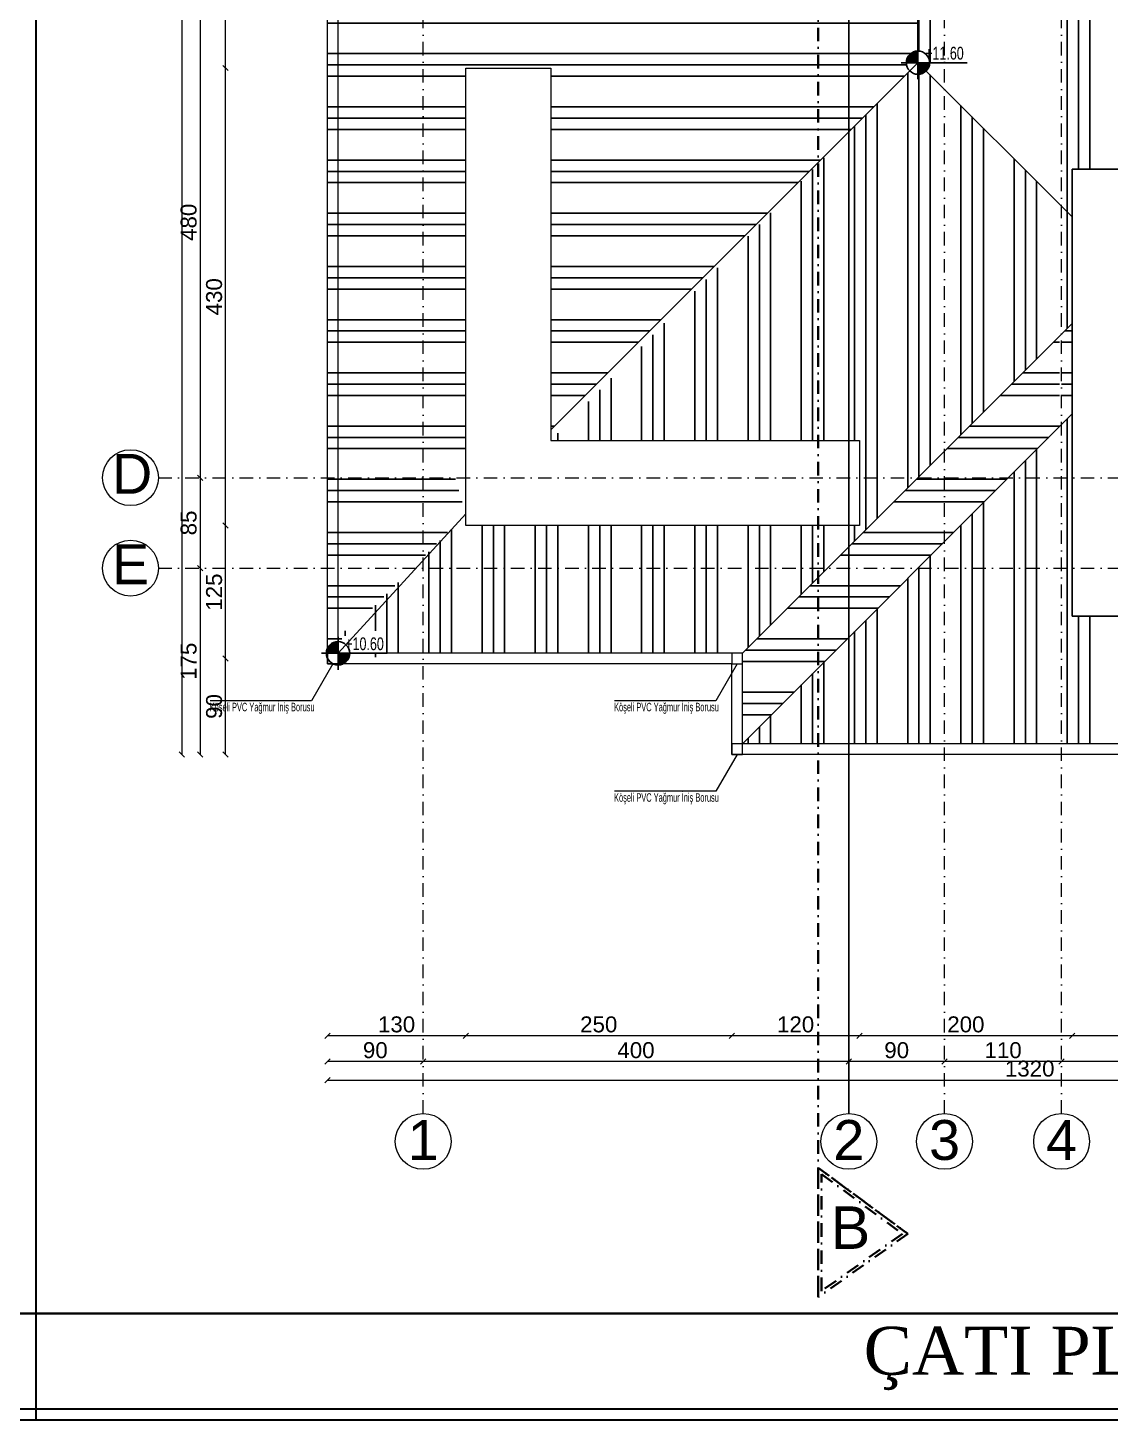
# Model space of a CAD drawing. Header units: millimetres. Extents: x 708 to 46452, y -4963 to 3960.
# Drawn here: x 19123 to 20140, y -4963 to -3655 of the extents above; entities that cross this region are included whole.
import ezdxf

# ---------------------------------------------------------------- set-up
doc = ezdxf.new("R2010")
doc.units = ezdxf.units.MM
for name, pattern in [('ACAD_ISO10W100', [18, 12, -3, 0, -3]), ('DASHDOT', [25.399999999999995, 12.7, -6.349999999999999, 0, -6.349999999999999]), ('DUZ', [0])]:
    doc.linetypes.add(name, pattern=pattern)
for name, color, linetype, lineweight in [('00_IC_OLCU', 139, 'Continuous', 20), ('20', 1, 'Continuous', 0), ('AKS', 153, 'ACAD_ISO10W100', 20), ('aks ve noktalılar', 129, 'DASHDOT', 13), ('görünüş1', 251, 'Continuous', 35), ('kesit çizgisi', 4, 'DASHDOT', 35), ('ROL_DIK', 150, 'Continuous', 0), ('TEFRİŞ', 8, 'Continuous', 9), ('Çerçeve', 8, 'Continuous', 30)]:
    doc.layers.add(name, color=color, linetype=linetype, lineweight=lineweight)
for name, color, linetype in [('DUVARTARAMA', 7, 'Continuous'), ('m.tkl-kot', 4, 'DUZ'), ('Yazı', 7, 'Continuous')]:
    doc.layers.add(name, color=color, linetype=linetype)
doc.styles.add('arial_1_18', font='arial.ttf', dxfattribs={"height": 0.2})
doc.styles.add('GENERATED_STYLE_2', font='times.ttf')
doc.styles.add('mimari altlik$0$194_PTB_WET_B1$0$Standard', font='arial.ttf')
doc.styles.add('S1', font='arial.ttf', dxfattribs={"width": 0.65, "height": 11})
doc.styles.get("Standard").update_dxf_attribs({"font": 'arial.ttf'})
doc.styles.add('style3', font='arial.ttf', dxfattribs={"width": 0.7, "height": 12})
doc.dimstyles.new('ALP_OLCU', dxfattribs={"dimscale": 0, "dimtxt": 15, "dimasz": 5, "dimexe": 0.18, "dimexo": 0.06, "dimgap": 3, "dimtad": 1, "dimdec": 0, "dimrnd": 0.1, "dimzin": 9, "dimdsep": 46, "dimtxsty": 'Standard', "dimblk": 'OBLIQUE', "dimcen": 0, "dimse1": 1, "dimse2": 1, "dimclrd": 256, "dimclre": 256, "dimclrt": 53, "dimadec": 0, "dimazin": 0, "dimtfac": 1, "dimtdec": 0, "dimtix": 1, "dimtmove": 1, "dimatfit": 3, "dimldrblk": 'ARCHTICK', "dimfxl": 0.18, "dimtolj": 1, "dimlwd": -1, "dimarcsym": 0})
pattern_1 = [(90, (0, 0), (50.00000000000001, 50.00000000000001), [100]), (90, (10.60660171779821, 10.60660171779821), (50.00000000000001, 50.00000000000001), [100]), (90, (21.21320343559643, 21.21320343559643), (50.00000000000001, 50.00000000000001), [100])]
pattern_2 = [(180, (0, 0), (-50, 50.00000000000001), [100]), (180, (-10.60660171779821, 10.60660171779821), (-50, 50.00000000000001), [100]), (180, (-21.21320343559642, 21.21320343559643), (-50, 50.00000000000001), [100])]

# ---------------------------------------------------------------- blocks, each defined once
blk = doc.blocks.new('wsed')
at = {"layer": 'm.tkl-kot', "color": 7}
for p, q in [((0, 15.47561401904841), (0, -15.4756140212221)), ((-15.67958114746352, 0), (46.10220729340425, 0))]:
    blk.add_line(p, q, dxfattribs=at)
at = {"layer": 'm.tkl-kot', "color": 7, "const_width": 10.935}
for points in [[(0, 5.467499999019308, 0.4142135623730951), (-5.467499999989287, 0, 1)], [(0, -5.467500000881955, 0.4142135623730951), (5.467499999989287, 0, 1)]]:
    blk.add_lwpolyline(points, format="xyb", dxfattribs=at)
at = {"layer": 'm.tkl-kot', "color": 7}
blk.add_circle((0, 0), 10.935, dxfattribs=at)
blk = doc.blocks.new('_Oblique')
at = {"color": 0, "linetype": 'ByBlock', "lineweight": -2}
blk.add_line((-0.5, -0.5), (0.5, 0.5), dxfattribs=at)
blk = doc.blocks.new('*D1435')
at = {"layer": '00_IC_OLCU', "transparency": 16777216}
blk.add_line((19267.87804842967, -2812.242441559779), (19267.87804842967, -4337.24244155978), dxfattribs=at)
at = {"layer": 'Defpoints', "color": 0, "transparency": 16777216}
for p in [(19439.22002987092, -2812.242441559779), (19267.87804842967, -4337.24244155978), (19819.22002987092, -4337.24244155978)]:
    blk.add_point(p, dxfattribs=at)
at = {"layer": '00_IC_OLCU', "transparency": 16777216, "xscale": 5, "yscale": 5, "zscale": 5}
for p, rotation in [((19267.87804842967, -2812.242441559779), 90), ((19267.87804842967, -4337.24244155978), 270)]:
    blk.add_blockref('_Oblique', p, dxfattribs=dict(at, rotation=rotation))
at = {"layer": '00_IC_OLCU', "color": 53, "transparency": 16777216, "insert": (19257.21945361384, -3574.742441559784), "char_height": 15, "attachment_point": 5, "rotation": 90}
blk.add_mtext('\\A1;1525', dxfattribs=at)
blk = doc.blocks.new('_ArchTick')
at = {"color": 0, "linetype": 'ByBlock', "const_width": 0.15}
blk.add_lwpolyline([(-0.5, -0.5), (0.5, 0.5)], dxfattribs=at)
blk = doc.blocks.new('*D1399')
at = {"layer": '00_IC_OLCU', "transparency": 16777216}
blk.add_line((19284.98839547078, -3597.242441559738), (19284.98839547078, -4077.242441559738), dxfattribs=at)
at = {"layer": 'Defpoints', "color": 0, "transparency": 16777216}
for p in [(19267.87804842965, -3597.242441559738), (19267.87804842965, -4077.242441559738), (19284.98839547078, -4077.242441559738)]:
    blk.add_point(p, dxfattribs=at)
at = {"layer": '00_IC_OLCU', "transparency": 16777216, "xscale": 5, "yscale": 5, "zscale": 5}
for p, rotation in [((19284.98839547078, -3597.242441559738), 90), ((19284.98839547078, -4077.242441559738), 270)]:
    blk.add_blockref('_Oblique', p, dxfattribs=dict(at, rotation=rotation))
at = {"layer": '00_IC_OLCU', "color": 53, "transparency": 16777216, "insert": (19274.32980065495, -3837.242441559742), "char_height": 15, "attachment_point": 5, "rotation": 90}
blk.add_mtext('\\A1;480', dxfattribs=at)
blk = doc.blocks.new('*D1400')
at = {"layer": '00_IC_OLCU', "transparency": 16777216}
blk.add_line((19284.98839547077, -4077.242441559738), (19284.98839547077, -4162.242441559738), dxfattribs=at)
at = {"layer": 'Defpoints', "color": 0, "transparency": 16777216}
for p in [(19267.87804842965, -4077.242441559738), (19267.87804842965, -4162.242441559738), (19284.98839547077, -4162.242441559738)]:
    blk.add_point(p, dxfattribs=at)
at = {"layer": '00_IC_OLCU', "transparency": 16777216, "xscale": 5, "yscale": 5, "zscale": 5}
for p, rotation in [((19284.98839547077, -4077.242441559738), 90), ((19284.98839547077, -4162.242441559738), 270)]:
    blk.add_blockref('_Oblique', p, dxfattribs=dict(at, rotation=rotation))
at = {"layer": '00_IC_OLCU', "color": 53, "transparency": 16777216, "insert": (19274.32980065494, -4119.742441559742), "char_height": 15, "attachment_point": 5, "rotation": 90}
blk.add_mtext('\\A1;85', dxfattribs=at)
blk = doc.blocks.new('*D1439')
at = {"layer": '00_IC_OLCU', "transparency": 16777216}
blk.add_line((19284.98839547077, -4162.242441559738), (19284.98839547077, -4337.24244155978), dxfattribs=at)
at = {"layer": 'Defpoints', "color": 0, "transparency": 16777216}
for p in [(19267.87804842965, -4162.242441559738), (19284.98839547077, -4337.24244155978), (19819.22002987092, -4337.24244155978)]:
    blk.add_point(p, dxfattribs=at)
at = {"layer": '00_IC_OLCU', "transparency": 16777216, "xscale": 5, "yscale": 5, "zscale": 5}
for p, rotation in [((19284.98839547077, -4162.242441559738), 90), ((19284.98839547077, -4337.24244155978), 270)]:
    blk.add_blockref('_Oblique', p, dxfattribs=dict(at, rotation=rotation))
at = {"layer": '00_IC_OLCU', "color": 53, "transparency": 16777216, "insert": (19274.32980065494, -4249.742441559763), "char_height": 15, "attachment_point": 5, "rotation": 90}
blk.add_mtext('\\A1;175', dxfattribs=at)
blk = doc.blocks.new('*D1440')
at = {"layer": '00_IC_OLCU', "transparency": 16777216}
blk.add_line((19308.92916846222, -4337.24244155978), (19308.92916846222, -4247.24244155978), dxfattribs=at)
at = {"layer": 'Defpoints', "color": 0, "transparency": 16777216}
for p in [(19308.92916846222, -4247.24244155978), (19824.22002987092, -4247.24244155978), (19819.22002987092, -4337.24244155978)]:
    blk.add_point(p, dxfattribs=at)
at = {"layer": '00_IC_OLCU', "transparency": 16777216, "xscale": 5, "yscale": 5, "zscale": 5}
for p, rotation in [((19308.92916846222, -4247.24244155978), 90), ((19308.92916846222, -4337.24244155978), 270)]:
    blk.add_blockref('_Oblique', p, dxfattribs=dict(at, rotation=rotation))
at = {"layer": '00_IC_OLCU', "color": 53, "transparency": 16777216, "insert": (19298.27057364639, -4292.242441559784), "char_height": 15, "attachment_point": 5, "rotation": 90}
blk.add_mtext('\\A1;90', dxfattribs=at)
blk = doc.blocks.new('*D1441')
at = {"layer": '00_IC_OLCU', "transparency": 16777216}
blk.add_line((19308.92916846221, -4247.24244155978), (19308.92916846221, -4122.24244155978), dxfattribs=at)
at = {"layer": 'Defpoints', "color": 0, "transparency": 16777216}
for p in [(19308.92916846221, -4122.24244155978), (19569.22002987092, -4122.24244155978), (19824.22002987092, -4247.24244155978)]:
    blk.add_point(p, dxfattribs=at)
at = {"layer": '00_IC_OLCU', "transparency": 16777216, "xscale": 5, "yscale": 5, "zscale": 5}
for p, rotation in [((19308.92916846221, -4122.24244155978), 90), ((19308.92916846221, -4247.24244155978), 270)]:
    blk.add_blockref('_Oblique', p, dxfattribs=dict(at, rotation=rotation))
at = {"layer": '00_IC_OLCU', "color": 53, "transparency": 16777216, "insert": (19298.27057364638, -4184.742441559784), "char_height": 15, "attachment_point": 5, "rotation": 90}
blk.add_mtext('\\A1;125', dxfattribs=at)
blk = doc.blocks.new('*D1442')
at = {"layer": '00_IC_OLCU', "transparency": 16777216}
blk.add_line((19308.92916846219, -4122.24244155978), (19308.92916846219, -3692.24244155978), dxfattribs=at)
at = {"layer": 'Defpoints', "color": 0, "transparency": 16777216}
for p in [(19308.92916846219, -3692.24244155978), (19609.22002987091, -3692.24244155978), (19569.22002987092, -4122.24244155978)]:
    blk.add_point(p, dxfattribs=at)
at = {"layer": '00_IC_OLCU', "transparency": 16777216, "xscale": 5, "yscale": 5, "zscale": 5}
for p, rotation in [((19308.92916846219, -3692.24244155978), 90), ((19308.92916846219, -4122.24244155978), 270)]:
    blk.add_blockref('_Oblique', p, dxfattribs=dict(at, rotation=rotation))
at = {"layer": '00_IC_OLCU', "color": 53, "transparency": 16777216, "insert": (19298.26545768456, -3907.242441559785), "char_height": 15, "attachment_point": 5, "rotation": 90}
blk.add_mtext('\\A1;430', dxfattribs=at)
blk = doc.blocks.new('*D1401')
at = {"layer": '00_IC_OLCU', "transparency": 16777216}
blk.add_line((19308.92916846218, -3692.24244155978), (19308.92916846218, -3542.561339063288), dxfattribs=at)
at = {"layer": 'Defpoints', "color": 0, "transparency": 16777216}
for p in [(19308.92916846218, -3542.561339063288), (19574.21494379661, -3542.561339063288), (19609.22002987091, -3692.24244155978)]:
    blk.add_point(p, dxfattribs=at)
at = {"layer": '00_IC_OLCU', "transparency": 16777216, "xscale": 5, "yscale": 5, "zscale": 5}
for p, rotation in [((19308.92916846218, -3542.561339063288), 90), ((19308.92916846218, -3692.24244155978), 270)]:
    blk.add_blockref('_Oblique', p, dxfattribs=dict(at, rotation=rotation))
at = {"layer": '00_IC_OLCU', "color": 53, "transparency": 16777216, "insert": (19298.27057364635, -3617.401890311539), "char_height": 15, "attachment_point": 5, "rotation": 90}
blk.add_mtext('\\A1;150', dxfattribs=at)
blk = doc.blocks.new('*D1404')
at = {"layer": '00_IC_OLCU', "transparency": 16777216}
blk.add_line((19404.71325702772, -4643.287264666971), (20724.71325702772, -4643.287264666971), dxfattribs=at)
at = {"layer": 'Defpoints', "color": 0, "transparency": 16777216}
for p in [(19404.71325702772, -4252.242441559778), (20724.71325702772, -4337.242441559778), (20724.71325702772, -4643.287264666971)]:
    blk.add_point(p, dxfattribs=at)
at = {"layer": '00_IC_OLCU', "transparency": 16777216, "xscale": 5, "yscale": 5, "zscale": 5, "rotation": 180}
blk.add_blockref('_Oblique', (19404.71325702772, -4643.287264666971), dxfattribs=at)
at = {"layer": '00_IC_OLCU', "transparency": 16777216, "xscale": 5, "yscale": 5, "zscale": 5}
blk.add_blockref('_Oblique', (20724.71325702772, -4643.287264666971), dxfattribs=at)
at = {"layer": '00_IC_OLCU', "color": 53, "transparency": 16777216, "insert": (20064.71325702772, -4632.623553889345), "char_height": 15, "attachment_point": 5}
blk.add_mtext('\\A1;1320', dxfattribs=at)
blk = doc.blocks.new('*D1406')
at = {"layer": '00_IC_OLCU', "transparency": 16777216}
blk.add_line((20344.71325702776, -4625.95547584536), (20094.71325702776, -4625.95547584536), dxfattribs=at)
at = {"layer": 'Defpoints', "color": 0, "transparency": 16777216}
for p in [(20094.71325702776, -4625.95547584536), (20094.71325702776, -4625.95547584536), (20344.71325702776, -4625.95547584536)]:
    blk.add_point(p, dxfattribs=at)
at = {"layer": '00_IC_OLCU', "transparency": 16777216, "xscale": 5, "yscale": 5, "zscale": 5, "rotation": 180}
blk.add_blockref('_Oblique', (20094.71325702776, -4625.95547584536), dxfattribs=at)
at = {"layer": '00_IC_OLCU', "transparency": 16777216, "xscale": 5, "yscale": 5, "zscale": 5}
blk.add_blockref('_Oblique', (20344.71325702776, -4625.95547584536), dxfattribs=at)
at = {"layer": '00_IC_OLCU', "color": 53, "transparency": 16777216, "insert": (20219.71325702776, -4615.296881029534), "char_height": 15, "attachment_point": 5}
blk.add_mtext('\\A1;250', dxfattribs=at)
blk = doc.blocks.new('*D1407')
at = {"layer": '00_IC_OLCU', "transparency": 16777216}
blk.add_line((20094.71325702776, -4625.95547584536), (19984.71325702776, -4625.95547584536), dxfattribs=at)
at = {"layer": 'Defpoints', "color": 0, "transparency": 16777216}
for p in [(19984.71325702776, -4625.95547584536), (19984.71325702776, -4625.95547584536), (20094.71325702776, -4625.95547584536)]:
    blk.add_point(p, dxfattribs=at)
at = {"layer": '00_IC_OLCU', "transparency": 16777216, "xscale": 5, "yscale": 5, "zscale": 5, "rotation": 180}
blk.add_blockref('_Oblique', (19984.71325702776, -4625.95547584536), dxfattribs=at)
at = {"layer": '00_IC_OLCU', "transparency": 16777216, "xscale": 5, "yscale": 5, "zscale": 5}
blk.add_blockref('_Oblique', (20094.71325702776, -4625.95547584536), dxfattribs=at)
at = {"layer": '00_IC_OLCU', "color": 53, "transparency": 16777216, "insert": (20039.71325702776, -4615.296881029534), "char_height": 15, "attachment_point": 5}
blk.add_mtext('\\A1;110', dxfattribs=at)
blk = doc.blocks.new('*D1408')
at = {"layer": '00_IC_OLCU', "transparency": 16777216}
blk.add_line((19984.71325702776, -4625.95547584536), (19894.71325702776, -4625.95547584536), dxfattribs=at)
at = {"layer": 'Defpoints', "color": 0, "transparency": 16777216}
for p in [(19894.71325702776, -4625.95547584536), (19894.71325702776, -4625.95547584536), (19984.71325702776, -4625.95547584536)]:
    blk.add_point(p, dxfattribs=at)
at = {"layer": '00_IC_OLCU', "transparency": 16777216, "xscale": 5, "yscale": 5, "zscale": 5, "rotation": 180}
blk.add_blockref('_Oblique', (19894.71325702776, -4625.95547584536), dxfattribs=at)
at = {"layer": '00_IC_OLCU', "transparency": 16777216, "xscale": 5, "yscale": 5, "zscale": 5}
blk.add_blockref('_Oblique', (19984.71325702776, -4625.95547584536), dxfattribs=at)
at = {"layer": '00_IC_OLCU', "color": 53, "transparency": 16777216, "insert": (19939.71325702776, -4615.296881029534), "char_height": 15, "attachment_point": 5}
blk.add_mtext('\\A1;90', dxfattribs=at)
blk = doc.blocks.new('*D1409')
at = {"layer": '00_IC_OLCU', "transparency": 16777216}
blk.add_line((19894.71325702776, -4625.95547584536), (19494.71325702776, -4625.95547584536), dxfattribs=at)
at = {"layer": 'Defpoints', "color": 0, "transparency": 16777216}
for p in [(19494.71325702776, -4625.95547584536), (19494.71325702776, -4625.95547584536), (19894.71325702776, -4625.95547584536)]:
    blk.add_point(p, dxfattribs=at)
at = {"layer": '00_IC_OLCU', "transparency": 16777216, "xscale": 5, "yscale": 5, "zscale": 5, "rotation": 180}
blk.add_blockref('_Oblique', (19494.71325702776, -4625.95547584536), dxfattribs=at)
at = {"layer": '00_IC_OLCU', "transparency": 16777216, "xscale": 5, "yscale": 5, "zscale": 5}
blk.add_blockref('_Oblique', (19894.71325702776, -4625.95547584536), dxfattribs=at)
at = {"layer": '00_IC_OLCU', "color": 53, "transparency": 16777216, "insert": (19694.71325702776, -4615.296881029534), "char_height": 15, "attachment_point": 5}
blk.add_mtext('\\A1;400', dxfattribs=at)
blk = doc.blocks.new('*D1410')
at = {"layer": '00_IC_OLCU', "transparency": 16777216}
blk.add_line((19494.71325702776, -4625.95547584536), (19404.71325702772, -4625.95547584536), dxfattribs=at)
at = {"layer": 'Defpoints', "color": 0, "transparency": 16777216}
for p in [(19404.71325702772, -4252.242441559778), (19404.71325702772, -4625.95547584536), (19494.71325702776, -4625.95547584536)]:
    blk.add_point(p, dxfattribs=at)
at = {"layer": '00_IC_OLCU', "transparency": 16777216, "xscale": 5, "yscale": 5, "zscale": 5, "rotation": 180}
blk.add_blockref('_Oblique', (19404.71325702772, -4625.95547584536), dxfattribs=at)
at = {"layer": '00_IC_OLCU', "transparency": 16777216, "xscale": 5, "yscale": 5, "zscale": 5}
blk.add_blockref('_Oblique', (19494.71325702776, -4625.95547584536), dxfattribs=at)
at = {"layer": '00_IC_OLCU', "color": 53, "transparency": 16777216, "insert": (19449.71325702774, -4615.296881029534), "char_height": 15, "attachment_point": 5}
blk.add_mtext('\\A1;90', dxfattribs=at)
blk = doc.blocks.new('*D1412')
at = {"layer": '00_IC_OLCU', "transparency": 16777216}
blk.add_line((20594.71325702772, -4601.721937381648), (20104.71325702773, -4601.721937381648), dxfattribs=at)
at = {"layer": 'Defpoints', "color": 0, "transparency": 16777216}
for p in [(20104.71325702773, -4207.242441559778), (20594.71325702772, -4207.242441559778), (20104.71325702773, -4601.721937381648)]:
    blk.add_point(p, dxfattribs=at)
at = {"layer": '00_IC_OLCU', "transparency": 16777216, "xscale": 5, "yscale": 5, "zscale": 5, "rotation": 180}
blk.add_blockref('_Oblique', (20104.71325702773, -4601.721937381648), dxfattribs=at)
at = {"layer": '00_IC_OLCU', "transparency": 16777216, "xscale": 5, "yscale": 5, "zscale": 5}
blk.add_blockref('_Oblique', (20594.71325702772, -4601.721937381648), dxfattribs=at)
at = {"layer": '00_IC_OLCU', "color": 53, "transparency": 16777216, "insert": (20349.71325702772, -4591.063342565822), "char_height": 15, "attachment_point": 5}
blk.add_mtext('\\A1;490', dxfattribs=at)
blk = doc.blocks.new('*D1413')
at = {"layer": '00_IC_OLCU', "transparency": 16777216}
blk.add_line((20104.71325702773, -4601.721937381648), (19904.71325702772, -4601.721937381648), dxfattribs=at)
at = {"layer": 'Defpoints', "color": 0, "transparency": 16777216}
for p in [(19904.71325702772, -4082.242441559778), (20104.71325702773, -4207.242441559778), (19904.71325702772, -4601.721937381648)]:
    blk.add_point(p, dxfattribs=at)
at = {"layer": '00_IC_OLCU', "transparency": 16777216, "xscale": 5, "yscale": 5, "zscale": 5, "rotation": 180}
blk.add_blockref('_Oblique', (19904.71325702772, -4601.721937381648), dxfattribs=at)
at = {"layer": '00_IC_OLCU', "transparency": 16777216, "xscale": 5, "yscale": 5, "zscale": 5}
blk.add_blockref('_Oblique', (20104.71325702773, -4601.721937381648), dxfattribs=at)
at = {"layer": '00_IC_OLCU', "color": 53, "transparency": 16777216, "insert": (20004.71325702772, -4591.063342565822), "char_height": 15, "attachment_point": 5}
blk.add_mtext('\\A1;200', dxfattribs=at)
blk = doc.blocks.new('*D1414')
at = {"layer": '00_IC_OLCU', "transparency": 16777216}
blk.add_line((19904.71325702772, -4601.721937381648), (19784.71325702773, -4601.721937381648), dxfattribs=at)
at = {"layer": 'Defpoints', "color": 0, "transparency": 16777216}
for p in [(19904.71325702772, -4082.242441559778), (19784.71325702773, -4337.242441559778), (19784.71325702773, -4601.721937381648)]:
    blk.add_point(p, dxfattribs=at)
at = {"layer": '00_IC_OLCU', "transparency": 16777216, "xscale": 5, "yscale": 5, "zscale": 5, "rotation": 180}
blk.add_blockref('_Oblique', (19784.71325702773, -4601.721937381648), dxfattribs=at)
at = {"layer": '00_IC_OLCU', "transparency": 16777216, "xscale": 5, "yscale": 5, "zscale": 5}
blk.add_blockref('_Oblique', (19904.71325702772, -4601.721937381648), dxfattribs=at)
at = {"layer": '00_IC_OLCU', "color": 53, "transparency": 16777216, "insert": (19844.71325702772, -4591.063342565822), "char_height": 15, "attachment_point": 5}
blk.add_mtext('\\A1;120', dxfattribs=at)
blk = doc.blocks.new('*D1393')
at = {"layer": '00_IC_OLCU', "transparency": 16777216}
blk.add_line((19784.71325702773, -4601.721937381648), (19534.71325702772, -4601.721937381648), dxfattribs=at)
at = {"layer": 'Defpoints', "color": 0, "transparency": 16777216}
for p in [(19534.71325702772, -4122.242441559778), (19784.71325702773, -4337.242441559778), (19534.71325702772, -4601.721937381648)]:
    blk.add_point(p, dxfattribs=at)
at = {"layer": '00_IC_OLCU', "transparency": 16777216, "xscale": 5, "yscale": 5, "zscale": 5, "rotation": 180}
blk.add_blockref('_Oblique', (19534.71325702772, -4601.721937381648), dxfattribs=at)
at = {"layer": '00_IC_OLCU', "transparency": 16777216, "xscale": 5, "yscale": 5, "zscale": 5}
blk.add_blockref('_Oblique', (19784.71325702773, -4601.721937381648), dxfattribs=at)
at = {"layer": '00_IC_OLCU', "color": 53, "transparency": 16777216, "insert": (19659.71325702772, -4591.063342565822), "char_height": 15, "attachment_point": 5}
blk.add_mtext('\\A1;250', dxfattribs=at)
blk = doc.blocks.new('*D1394')
at = {"layer": '00_IC_OLCU', "transparency": 16777216}
blk.add_line((19534.71325702772, -4601.721937381648), (19404.71325702772, -4601.721937381648), dxfattribs=at)
at = {"layer": 'Defpoints', "color": 0, "transparency": 16777216}
for p in [(19534.71325702772, -4122.242441559778), (19404.71325702772, -4252.242441559778), (19404.71325702772, -4601.721937381648)]:
    blk.add_point(p, dxfattribs=at)
at = {"layer": '00_IC_OLCU', "transparency": 16777216, "xscale": 5, "yscale": 5, "zscale": 5, "rotation": 180}
blk.add_blockref('_Oblique', (19404.71325702772, -4601.721937381648), dxfattribs=at)
at = {"layer": '00_IC_OLCU', "transparency": 16777216, "xscale": 5, "yscale": 5, "zscale": 5}
blk.add_blockref('_Oblique', (19534.71325702772, -4601.721937381648), dxfattribs=at)
at = {"layer": '00_IC_OLCU', "color": 53, "transparency": 16777216, "insert": (19469.71325702772, -4591.058226604022), "char_height": 15, "attachment_point": 5}
blk.add_mtext('\\A1;130', dxfattribs=at)
blk = doc.blocks.new('*D1395')
at = {"layer": '00_IC_OLCU', "transparency": 16777216}
blk.add_line((20862.6654755917, -4337.24244155978), (20862.6654755917, -2812.242441559779), dxfattribs=at)
at = {"layer": 'Defpoints', "color": 0, "transparency": 16777216}
for p in [(20086.71325702773, -2812.242441559779), (20862.6654755917, -2812.242441559779), (20724.71325702773, -4337.24244155978)]:
    blk.add_point(p, dxfattribs=at)
at = {"layer": '00_IC_OLCU', "transparency": 16777216, "xscale": 5, "yscale": 5, "zscale": 5}
for p, rotation in [((20862.6654755917, -2812.242441559779), 90), ((20862.6654755917, -4337.24244155978), 270)]:
    blk.add_blockref('_Oblique', p, dxfattribs=dict(at, rotation=rotation))
at = {"layer": '00_IC_OLCU', "color": 53, "transparency": 16777216, "insert": (20852.00688077588, -3574.742441559785), "char_height": 15, "attachment_point": 5, "rotation": 90}
blk.add_mtext('\\A1;1525', dxfattribs=at)

msp = doc.modelspace()

# ---------------------------------------------------------------- hatches: boundary and pattern name
at = {"layer": 'DUVARTARAMA', "true_color": 0x7d0808}
h = msp.add_hatch(dxfattribs=at)
h.set_pattern_fill('GOST_GROUND', color=16, scale=5, angle=135)
h.set_pattern_definition(pattern_2)
h.paths.add_polyline_path([(19894.71325702777, -3752.242441559734), (19894.71325702777, -3597.242441559725), (19494.71325702777, -3597.242441559725), (19494.71325702777, -4077.242441559725), (19534.71325702772, -4077.242441559725), (19534.71325702772, -3692.242441559778), (19614.71325702771, -3692.242441559771), (19614.71325702771, -4032.242441559792)])
h.paths.add_polyline_path([(19494.71325702777, -3597.242441559725), (19404.71325702772, -3597.242441559725), (19404.71325702772, -4077.242441559725), (19494.71325702777, -4077.242441559725)])
h.paths.add_polyline_path([(19494.71325702777, -4077.242441559725), (19404.71325702772, -4077.242441559725), (19404.71325702772, -4162.242441559724), (19484.71325702778, -4162.242441559724), (19494.71325702777, -4152.242441559734)])
h.paths.add_polyline_path([(19524.71325702772, -4077.242441559725), (19494.71325702777, -4077.242441559725), (19494.71325702777, -4152.242441559734), (19534.71325702772, -4111.333350650687)])
edge = h.paths.add_edge_path()
edge.add_line((19484.71325702778, -4162.242441559724), (19404.71325702772, -4162.242441559724))
edge.add_line((19404.71325702772, -4162.242441559724), (19404.71325702772, -4231.307441559292))
edge.add_arc((19404.71325702821, -4242.242441559286), 10.93499999999403, 44.99999999997641, 90.00000000253522, ccw=False)
edge.add_line((19412.44546968048, -4234.510228907018), (19484.71325702778, -4162.242441559724))
h.paths.add_polyline_path([(19785.2300888972, -3402.402978892397), (19654.71325708152, -3542.242441552386), (19494.71325702777, -3542.242441559316), (19494.71325702777, -3597.242441559725), (19894.71325702777, -3597.242441559725), (19894.71325702777, -3512.242441559796)])
h.paths.add_polyline_path([(19494.71325702777, -3542.242441559778), (19494.71325702777, -3330.027850518236), (19404.71325702772, -3330.027850518236), (19404.71325702772, -3597.242441559725), (19494.71325702777, -3597.242441559725)])
h.paths.add_polyline_path([(19494.71325702777, -3192.242441559725), (19404.71325702772, -3192.242441559725), (19404.71325702772, -3330.027850518236), (19494.71325702777, -3330.027850518236), (19494.71325702777, -3242.242441559778)])
h.paths.add_polyline_path([(19494.71325702777, -3072.242441559725), (19404.71325702772, -3072.242441559725), (19404.71325702772, -3192.242441559725), (19494.71325702777, -3192.242441559725)])
h.paths.add_polyline_path([(19494.71325702777, -2912.242441559822), (19404.71325702772, -2822.242441559778), (19404.71325702772, -3072.242441559725), (19494.71325702777, -3072.242441559725)])
h.paths.add_polyline_path([(19494.71325702777, -2912.242441559822), (19494.71325702777, -3072.242441559725), (19654.71325702767, -3072.242441559725)])
edge = h.paths.add_edge_path()
edge.add_arc((19740.7132570282, -3158.242441559294), 10.93499999999858, 246.1340752798023, 270.00000000001904, ccw=False)
edge.add_line((19736.28898025225, -3168.242441559778), (19730.71325702772, -3168.242441559778))
edge.add_line((19730.71325702772, -3168.242441559778), (19730.71325702772, -3162.666718335256))
edge.add_arc((19740.71325702821, -3158.24244155929), 10.93500000000117, 180.0000000000143, 203.8659247202391, ccw=False)
edge.add_arc((19740.7132570282, -3158.242441559291), 10.9349999999904, 135.0000000035499, 180.0000000000095, ccw=False)
edge.add_line((19732.98104437545, -3150.510228907502), (19654.71325702767, -3072.242441559725))
edge.add_line((19654.71325702767, -3072.242441559725), (19494.71325702777, -3072.242441559725))
edge.add_line((19494.71325702777, -3072.242441559725), (19494.71325702777, -3192.242441559725))
edge.add_line((19494.71325702777, -3192.242441559725), (19740.71325702772, -3192.242441559725))
edge.add_line((19740.71325702772, -3192.242441559725), (19740.71325702821, -3169.177441559293))
h.paths.add_polyline_path([(19740.71325702772, -3192.242441559725), (19494.71325702777, -3192.242441559725), (19494.71325702777, -3242.242441559778), (19654.71325708152, -3242.242441567287), (19726.64630543554, -3330.027850518236), (19740.71325702772, -3330.027850518236)])
edge = h.paths.add_edge_path()
edge.add_line((19959.71325702774, -3597.242441559725), (19894.71325702777, -3597.242441559725))
edge.add_line((19894.71325702777, -3597.242441559725), (19894.71325702777, -3752.242441559734))
edge.add_line((19894.71325702777, -3752.242441559734), (19951.98104437595, -3694.97465421155))
edge.add_arc((19959.71325702823, -3687.242441559273), 10.93500000000102, 180.0000000000095, 225.0000000000118, ccw=False)
edge.add_arc((19959.71325702823, -3687.242441559283), 10.93500000000859, 90.00000000003809, 179.9999999999571, ccw=False)
edge.add_line((19959.71325702823, -3676.307441559275), (19959.71325702823, -3671.766827540227))
edge.add_line((19959.71325702823, -3671.766827540227), (19959.71325702774, -3597.242441559725))
h.paths.add_polyline_path([(19894.71325702777, -3512.242441559796), (19894.71325702777, -3597.242441559725), (19959.71325702774, -3597.242441559725), (19959.71325702774, -3577.242441559771)])
h = msp.add_hatch(dxfattribs=at)
h.set_pattern_fill('GOST_GROUND', color=16, scale=5, angle=45)
h.set_pattern_definition(pattern_1)
h.paths.add_polyline_path([(20344.71325702777, -3617.434608672094), (20094.71325702777, -3617.434608672094), (20094.71325702777, -3822.242441559785), (20104.71325702773, -3832.242441559745), (20104.71325702773, -3787.434608672094), (20294.71325702776, -3787.434608672094), (20344.71325702777, -3737.434608672087)])
h.paths.add_polyline_path([(20464.71325702776, -3617.434608672094), (20344.71325702777, -3617.434608672094), (20344.71325702777, -3737.434608672087)])
h.paths.add_polyline_path([(19984.71325702777, -3597.242441559725), (19959.71325702774, -3597.242441559725), (19959.71325702774, -3676.307441559275, -0.414213562386055), (19970.64825702823, -3687.242441559275), (19984.71325702777, -3687.242441559275)])
h.paths.add_polyline_path([(19984.71325702777, -3552.242441559746), (19959.71325702774, -3577.242441559771), (19959.71325702774, -3597.242441559725), (19984.71325702777, -3597.242441559725)])
h.paths.add_polyline_path([(19964.0669150248, -3690.912501638112), (20006.28546891293, -3690.912501638112), (20006.28546891293, -3666.183988677675), (19964.0669150248, -3666.183988677675)], flags=9)
h = msp.add_hatch(dxfattribs=at)
h.set_pattern_fill('GOST_GROUND', color=16, scale=5, angle=45)
h.set_pattern_definition(pattern_1)
h.paths.add_polyline_path([(20104.71325702773, -3832.242441559745), (20094.71325702777, -3822.242441559785), (20094.71325702777, -3942.242441559739), (20104.71325702773, -3932.242441559779)])
h.paths.add_polyline_path([(20092.74812795036, -3820.277312482372), (19984.71325702777, -3712.242441559785), (19984.71325702777, -4052.242441559738), (20092.74812795036, -3944.207570637152)])
h.paths.add_polyline_path([(19984.71325702777, -3712.242441559785), (19959.71325702774, -3687.24244155976), (19894.71325702777, -3752.242441559734), (19894.71325702777, -4042.242441559778), (19904.71325702772, -4042.242441559778), (19904.71325702772, -4122.242441559778), (19894.71325702777, -4122.242441559778), (19894.71325702777, -4142.242441559738), (19984.71325702777, -4052.242441559738)])
h.paths.add_polyline_path([(19894.71325702777, -3752.242441559734), (19614.71325702771, -4042.242441559778), (19894.71325702777, -4042.242441559778)])
h.paths.add_polyline_path([(19874.71325702778, -4162.242441559725), (19494.71325702777, -4162.242441559724), (19494.71325702777, -4242.242441559778), (19794.71325702773, -4242.242441559778)])
h.paths.add_polyline_path([(19894.71325702777, -4142.242441559738), (19894.71325702777, -4122.242441559778), (19524.71325702772, -4122.242441559778), (19494.71325702777, -4152.242441559734), (19494.71325702777, -4162.242441559724), (19874.71325702778, -4162.242441559725)])
edge = h.paths.add_edge_path()
edge.add_line((19494.71325702777, -4162.242441559724), (19484.71325702778, -4162.242441559724))
edge.add_line((19484.71325702778, -4162.242441559724), (19412.44546968048, -4234.510228907018))
edge.add_arc((19404.71325702821, -4242.242441559296), 10.93500000000135, 1.9099388737231493e-11, 45.00000000001347, ccw=False)
edge.add_line((19415.64825702821, -4242.242441559292), (19450.81546432161, -4242.242441559292))
edge.add_line((19450.81546432161, -4242.242441559292), (19494.71325702777, -4242.242441559354))
edge.add_line((19494.71325702777, -4242.242441559354), (19494.71325702777, -4162.242441559724))
h.paths.add_polyline_path([(19494.71325702777, -4152.242441559734), (19484.71325702778, -4162.242441559724), (19494.71325702777, -4162.242441559724)])
h.paths.add_polyline_path([(19415.59324517484, -4245.912501638129), (19451.28546891291, -4245.912501638129), (19451.28546891291, -4221.183988677692), (19415.59324517484, -4221.183988677692)])
h = msp.add_hatch(dxfattribs=at)
h.set_pattern_fill('GOST_GROUND', color=16, scale=5, angle=135)
h.set_pattern_definition(pattern_2)
h.paths.add_polyline_path([(20104.71325702773, -3932.242441559779), (20094.71325702777, -3942.242441559739), (20094.71325702777, -4027.242441559737), (20104.71325702773, -4017.242441559777)])
h.paths.add_polyline_path([(20092.74812795036, -3944.207570637152), (19984.71325702777, -4052.242441559738), (19984.71325702777, -4077.242441559725), (20044.71325702778, -4077.242441559725), (20092.74812795036, -4029.20757063715)])
h.paths.add_polyline_path([(20044.71325702778, -4077.242441559725), (19984.71325702777, -4077.242441559725), (19984.71325702777, -4137.242441559737)])
h.paths.add_polyline_path([(19984.71325702777, -4052.242441559738), (19959.71325702778, -4077.242441559725), (19984.71325702777, -4077.242441559725)])
h.paths.add_polyline_path([(19984.71325702777, -4077.242441559725), (19959.71325702778, -4077.242441559725), (19894.71325702777, -4142.242441559738), (19894.71325702777, -4162.242441559725), (19959.71325702778, -4162.242441559725), (19984.71325702777, -4137.242441559737)])
h.paths.add_polyline_path([(19959.71325702778, -4162.242441559725), (19894.71325702777, -4162.242441559725), (19894.71325702777, -4227.242441559738)])
h.paths.add_polyline_path([(19894.71325702777, -4142.242441559738), (19874.71325702778, -4162.242441559725), (19894.71325702777, -4162.242441559725)])
h.paths.add_polyline_path([(19894.71325702777, -4162.242441559725), (19874.71325702778, -4162.242441559725), (19794.71325702773, -4242.242441559778), (19794.71325702773, -4252.242441559778), (19794.71325702773, -4327.242441559778), (19894.71325702777, -4227.242441559738)])
h = msp.add_hatch(dxfattribs=at)
h.set_pattern_fill('GOST_GROUND', color=16, scale=5, angle=45)
h.set_pattern_definition(pattern_1)
h.paths.add_polyline_path([(20344.71325702777, -4207.242441559778), (20104.71325702773, -4207.242441559778), (20104.71325702773, -4162.242441559725), (20094.71325702777, -4162.242441559725), (20094.71325702777, -4327.242441559778), (20344.71325702777, -4327.242441559778)])
h.paths.add_polyline_path([(20594.71325702772, -4207.242441559778), (20464.71325702777, -4207.242441559778), (20464.71325702777, -4327.242441559778), (20714.71325702772, -4327.242441559778)])
h.paths.add_polyline_path([(20464.71325702777, -4207.242441559778), (20344.71325702777, -4207.242441559778), (20344.71325702777, -4327.242441559778), (20464.71325702777, -4327.242441559778)])
h.paths.add_polyline_path([(20092.74812795036, -4162.242441559725), (19984.71325702777, -4162.242441559725), (19984.71325702777, -4327.242441559778), (20092.74812795036, -4327.242441559778)])
h.paths.add_polyline_path([(20092.74812795036, -4077.242441559725), (20044.71325702778, -4077.242441559725), (19984.71325702777, -4137.242441559737), (19984.71325702777, -4162.242441559725), (20092.74812795036, -4162.242441559725)])
h.paths.add_polyline_path([(19984.71325702777, -4162.242441559725), (19959.71325702778, -4162.242441559725), (19894.71325702777, -4227.242441559738), (19894.71325702777, -4327.242441559778), (19984.71325702777, -4327.242441559778)])
h.paths.add_polyline_path([(19894.71325702777, -4227.242441559738), (19794.71325702773, -4327.242441559778), (19894.71325702777, -4327.242441559778)])
h.paths.add_polyline_path([(20092.74812795036, -4029.20757063715), (20044.71325702778, -4077.242441559725), (20092.74812795036, -4077.242441559725)])
h.paths.add_polyline_path([(19984.71325702777, -4137.242441559737), (19959.71325702778, -4162.242441559725), (19984.71325702777, -4162.242441559725)])
h.paths.add_polyline_path([(20104.71325702773, -4077.242441559725), (20094.71325702777, -4077.242441559725), (20094.71325702777, -4162.242441559725), (20104.71325702773, -4162.242441559725)])
h.paths.add_polyline_path([(20104.71325702773, -4042.242441559778), (20104.71325702773, -4017.242441559777), (20094.71325702777, -4027.242441559737), (20094.71325702777, -4077.242441559725), (20104.71325702773, -4077.242441559725)])

# ---------------------------------------------------------------- linework, layer by layer
msp.add_lwpolyline([(20594.71325702772, -4207.242441559778), (20104.71325702773, -4207.242441559778), (20104.71325702773, -3787.434608672094), (20594.71325702772, -3787.434608672094)], close=True)
msp.add_lwpolyline([(20594.71325702772, -3787.434608672094), (20594.71325702772, -4207.242441559778), (20104.71325702773, -4207.242441559778), (20104.71325702773, -4042.242441559778)])
at = {"layer": '20'}
for points in [[(20724.71325702772, -4337.242441559778), (19784.71325702773, -4337.242441559778), (19784.71325702773, -4252.242441559778), (19404.71325702772, -4252.242441559778), (19404.71325702772, -2812.242441559778), (20086.71325702772, -2812.242441559778), (20086.71325702772, -3012.242441559752), (20524.71325702776, -3012.242441559752), (20524.71325702776, -3557.434608672094), (20724.71325702772, -3557.434608672094)], [(19904.71325702772, -4042.242441559778), (19904.71325702772, -4122.242441559778), (19534.71325702772, -4122.242441559778), (19534.71325702772, -3692.242441559778), (19614.71325702771, -3692.242441559778), (19614.71325702771, -4042.242441559778)]]:
    msp.add_lwpolyline(points, close=True, dxfattribs=at)
for points in [[(20714.71325702772, -4327.242441559778), (19794.71325702773, -4327.242441559778), (19794.71325702773, -4242.242441559778), (19414.71325702772, -4242.242441559778), (19414.71325702772, -2822.242441559778), (20076.71325702772, -2822.242441559778), (20076.71325702772, -3022.242441559752), (20514.71325702776, -3022.242441559752), (20514.71325702776, -3567.434608672094), (20714.71325702772, -3567.434608672094), (20714.71325702772, -4327.242441559778)], [(19959.71325702774, -3687.24244155976), (19959.71325702774, -3577.242441559771)], [(19959.71325702774, -3687.24244155976), (19614.71325702771, -4032.242441559792)], [(19959.71325702774, -3687.24244155976), (20104.71325702773, -3832.242441559745)], [(19794.71325702773, -4242.242441559778), (20104.71325702773, -3932.242441559779)], [(20104.71325702773, -4017.242441559777), (19794.71325702773, -4327.242441559778)], [(19534.71325702772, -4111.333350650687), (19414.71325702772, -4242.242441559778)]]:
    msp.add_lwpolyline(points, dxfattribs=at)
at = {"layer": 'AKS', "color": 30, "linetype": 'Continuous', "lineweight": 5}
for centre in [(19219.71499401914, -4077.242441559725), (19219.71499401914, -4162.242441559724), (19494.71325702777, -4700.926548015725), (19894.71325702777, -4700.926548015725), (19984.71325702777, -4700.926548015725), (20094.71325702777, -4700.926548015725)]:
    msp.add_circle(centre, 26.25, dxfattribs=at)
at = {"layer": 'aks ve noktalılar'}
for points in [[(19494.71325702777, -4674.962039464202), (19494.71325702777, -2590.261136675652)], [(19984.71325702777, -4674.962039464202), (19984.71325702777, -2590.261136675652)], [(20094.71325702777, -4674.962039464202), (20094.71325702777, -2590.261136675652)], [(19245.67950257066, -4077.242441559725), (20939.79060045255, -4077.242441559725)], [(19245.67950257066, -4162.242441559724), (20939.79060045255, -4162.242441559725)]]:
    msp.add_lwpolyline(points, dxfattribs=at)
at = {"layer": 'DUVARTARAMA', "color": 16, "true_color": 0x7d0808}
msp.add_lwpolyline([(19894.71325702777, -4674.962039464202), (19894.71325702777, -2590.261136675652)], dxfattribs=at)
at = {"layer": 'görünüş1'}
msp.add_line((10275.44530771111, -4862.728040985749), (34332.76889580186, -4862.728040985631), dxfattribs=at)
at = {"layer": 'kesit çizgisi', "lineweight": 35}
for p, q in [((19866.06284853985, -2379.364572196617), (19866.06284853985, -4847.358507011551)), ((19950.23420076055, -4787.747858445859), (19866.06284853985, -4725.87268400332))]:
    msp.add_line(p, q, dxfattribs=at)
msp.add_lwpolyline([(19866.06284853985, -4847.358507011551), (19866.06284853985, -4725.87268400332), (19950.23420076055, -4787.747858445859), (19866.06284853985, -4847.358507011551)], dxfattribs=at)
msp.add_lwpolyline([(19869.06284853985, -4841.557749964297), (19869.06284853985, -4731.80138189462), (19945.10745758546, -4787.702508893097)], close=True, dxfattribs=at)
at = {"layer": 'TEFRİŞ'}
for points in [[(19409.71325702772, -4252.242441559778), (19389.7132583814, -4286.86574427328), (19294.40109268243, -4286.86574799857)], [(19789.71325702773, -4252.242441559778), (19769.71325838141, -4286.86574427328), (19674.40109268244, -4286.86574799857)], [(19789.71325702773, -4337.242441559778), (19769.71325838141, -4371.86574427328), (19674.40109268244, -4371.86574799857)]]:
    msp.add_lwpolyline(points, dxfattribs=at)
at = {"layer": 'TEFRİŞ', "linetype": 'Continuous'}
for points in [[(19414.71325702772, -4242.242441559778), (19404.71325702772, -4242.242441559778), (19404.71325702772, -4252.242441559778), (19414.71325702772, -4252.242441559778)], [(19794.71325702773, -4242.242441559778), (19784.71325702773, -4242.242441559778), (19784.71325702773, -4252.242441559778), (19794.71325702773, -4252.242441559778)], [(19794.71325702773, -4327.242441559778), (19784.71325702773, -4327.242441559778), (19784.71325702773, -4337.242441559778), (19794.71325702773, -4337.242441559778)]]:
    msp.add_lwpolyline(points, close=True, dxfattribs=at)
at = {"layer": 'Çerçeve'}
for p, q in [((19131.01551635945, -4962.621224699103), (19131.01551635945, -2331.85910776656)), ((3680.495700107208, -4952.144801800561), (20994.58775998819, -4952.39191900438)), ((6228.153068939942, -4962.892541226687), (20953.04499933064, -4962.621224699103))]:
    msp.add_line(p, q, dxfattribs=at)

# ---------------------------------------------------------------- block references
at = {"layer": 'm.tkl-kot'}
for p in [(19959.71325702823, -3687.242441559275), (19414.71325702821, -4242.242441559292)]:
    msp.add_blockref('wsed', p, dxfattribs=at)

# ---------------------------------------------------------------- texts
at = {"layer": 'AKS', "color": 30, "linetype": 'Continuous', "lineweight": 5, "style": 'arial_1_18'}
for s, p in [('D', (19202.27313355404, -4092.342517757488)), ('E', (19202.27313355404, -4177.342517757487)), ('1', (19480.14617432838, -4718.368408480825)), ('2', (19880.14617432838, -4718.368408480825)), ('3', (19970.14617432838, -4718.368408480825)), ('4', (20080.14617432838, -4718.368408480825))]:
    msp.add_text(s, height=37.5, dxfattribs=at).set_placement(p)
at = {"layer": 'kesit çizgisi', "lineweight": 35, "insert": (19877.62460402801, -4762.000412093941), "char_height": 40, "attachment_point": 1, "style": 'mimari altlik$0$194_PTB_WET_B1$0$Standard'}
msp.add_mtext_dynamic_manual_height_columns('B', width=458.1656316835433, gutter_width=200, heights=[0], dxfattribs=at)
at = {"layer": 'ROL_DIK', "color": 0, "lineweight": 40, "insert": (19891.6981213856, -4875.115465116393), "char_height": 45, "attachment_point": 1, "style": 'GENERATED_STYLE_2'}
msp.add_mtext(' ÇATI PLANI  ÖLÇEK: 1/50', dxfattribs=at)
at = {"layer": 'TEFRİŞ', "style": 'S1', "width": 0.6}
for p in [(19294.11807089591, -4296.766848909958), (19674.11807089592, -4296.766848909958), (19674.11807089592, -4381.766848909958)]:
    msp.add_text('Köşeli PVC Yağmur İniş Borusu  ', height=8, rotation=2.239406260429178e-06, dxfattribs=at).set_placement(p)
at = {"layer": 'Yazı', "char_height": 12, "width": 1140.337767927325, "attachment_point": 3, "style": 'style3'}
for s, insert in [('+11.60', (20002.72394094567, -3672.310864530335)), ('+10.60', (19457.72394094565, -4227.310864530353))]:
    msp.add_mtext(s, dxfattribs=dict(at, insert=insert))

# ---------------------------------------------------------------- dimensions: what is measured, and where the dimension line sits
at = {"layer": '00_IC_OLCU'}
for base, p1, p2, angle, picture, middle in [((19267.87804842967, -4337.24244155978), (19439.22002987091, -2812.242441559778), (19819.22002987092, -4337.242441559778), 90, '*D1435', (19257.21945361384, -3574.742441559784)), ((20862.6654755917, -2812.242441559779), (20724.71325702772, -4337.242441559778), (20086.71325702772, -2812.242441559778), 90, '*D1395', (20852.00688077588, -3574.742441559785)), ((19308.92916846218, -3542.561339063288), (19609.22002987091, -3692.242441559778), (19574.2149437966, -3542.561339063286), 90, '*D1401', (19298.27057364635, -3617.401890311539)), ((19284.98839547078, -4077.242441559738), (19267.87804842964, -3597.242441559736), (19267.87804842964, -4077.242441559736), 90, '*D1399', (19274.32980065495, -3837.242441559742)), ((19308.92916846219, -3692.24244155978), (19569.22002987091, -4122.242441559778), (19609.22002987091, -3692.242441559778), 90, '*D1442', (19298.26545768456, -3907.242441559785)), ((19284.98839547077, -4162.242441559738), (19267.87804842964, -4077.242441559736), (19267.87804842964, -4162.242441559736), 90, '*D1400', (19274.32980065494, -4119.742441559742)), ((19784.71325702773, -4601.721937381648), (19904.71325702772, -4082.242441559778), (19784.71325702773, -4337.242441559778), 180, '*D1414', (19844.71325702772, -4591.063342565822)), ((19904.71325702772, -4601.721937381648), (20104.71325702773, -4207.242441559778), (19904.71325702772, -4082.242441559778), 180, '*D1413', (20004.71325702772, -4591.063342565822)), ((19308.92916846221, -4122.24244155978), (19824.22002987092, -4247.242441559778), (19569.22002987091, -4122.242441559778), 90, '*D1441', (19298.27057364638, -4184.742441559784)), ((19404.71325702772, -4601.721937381648), (19534.71325702772, -4122.242441559778), (19404.71325702772, -4252.242441559778), 180, '*D1394', (19469.71325702772, -4591.058226604022)), ((19534.71325702772, -4601.721937381648), (19784.71325702773, -4337.242441559778), (19534.71325702772, -4122.242441559778), 180, '*D1393', (19659.71325702772, -4591.063342565822)), ((19284.98839547077, -4337.24244155978), (19267.87804842964, -4162.242441559736), (19819.22002987092, -4337.242441559778), 90, '*D1439', (19274.32980065494, -4249.742441559763)), ((20104.71325702773, -4601.721937381648), (20594.71325702772, -4207.242441559778), (20104.71325702773, -4207.242441559778), 180, '*D1412', (20349.71325702772, -4591.063342565822)), ((19308.92916846222, -4247.24244155978), (19819.22002987092, -4337.242441559778), (19824.22002987092, -4247.242441559778), 90, '*D1440', (19298.27057364639, -4292.242441559784)), ((20724.71325702772, -4643.287264666971), (19404.71325702772, -4252.242441559778), (20724.71325702772, -4337.242441559778), 180, '*D1404', (20064.71325702772, -4632.623553889345)), ((19404.71325702772, -4625.95547584536), (19494.71325702776, -4625.95547584536), (19404.71325702772, -4252.242441559778), 180, '*D1410', (19449.71325702774, -4615.296881029534)), ((19494.71325702776, -4625.95547584536), (19894.71325702776, -4625.95547584536), (19494.71325702776, -4625.95547584536), 180, '*D1409', (19694.71325702776, -4615.296881029534)), ((19894.71325702776, -4625.95547584536), (19984.71325702776, -4625.95547584536), (19894.71325702776, -4625.95547584536), 180, '*D1408', (19939.71325702776, -4615.296881029534)), ((19984.71325702776, -4625.95547584536), (20094.71325702776, -4625.95547584536), (19984.71325702776, -4625.95547584536), 180, '*D1407', (20039.71325702776, -4615.296881029534)), ((20094.71325702776, -4625.95547584536), (20344.71325702776, -4625.95547584536), (20094.71325702776, -4625.95547584536), 180, '*D1406', (20219.71325702776, -4615.296881029534))]:
    dim = msp.add_linear_dim(base=base, p1=p1, p2=p2, angle=angle, dimstyle='ALP_OLCU', override={"dimscale": 1}, dxfattribs=at)
    dim.commit()
    dim.dimension.update_dxf_attribs({"geometry": picture, "text_midpoint": middle})

doc.saveas('drawing.dxf')
